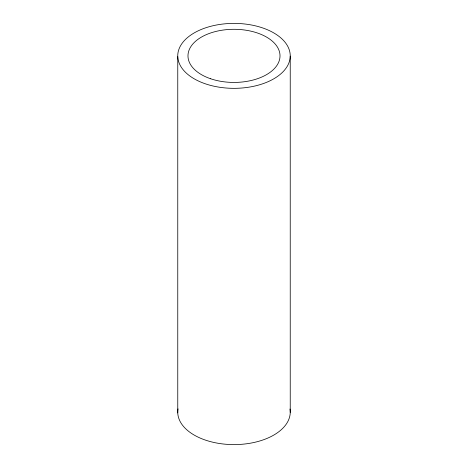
<?xml version="1.0" encoding="UTF-8"?>
<svg xmlns="http://www.w3.org/2000/svg" width="468" height="468" viewBox="0 0 468 468"><rect width="100%" height="100%" fill="white"/><g stroke="black" fill="none" stroke-linecap="round" stroke-linejoin="round"><path stroke-width="0.7" d="M290.236 56.119A56.248 32.473 0 0 1 205.493 83.86A56.248 32.473 0 0 1 206.248 27.618A56.248 32.473 0 0 1 290.236 56.119L290.236 412.378M177.764 56.622L177.764 412.887M289.979 409.02A56.248 32.473 0 0 1 233.848 444.6A56.248 32.473 0 0 1 178.033 408.851M210.676 78.77A46.022 26.571 0 0 0 280.01 56.072A46.022 26.571 0 0 0 211.296 32.754A46.022 26.571 0 0 0 210.676 78.77"/></g></svg>
